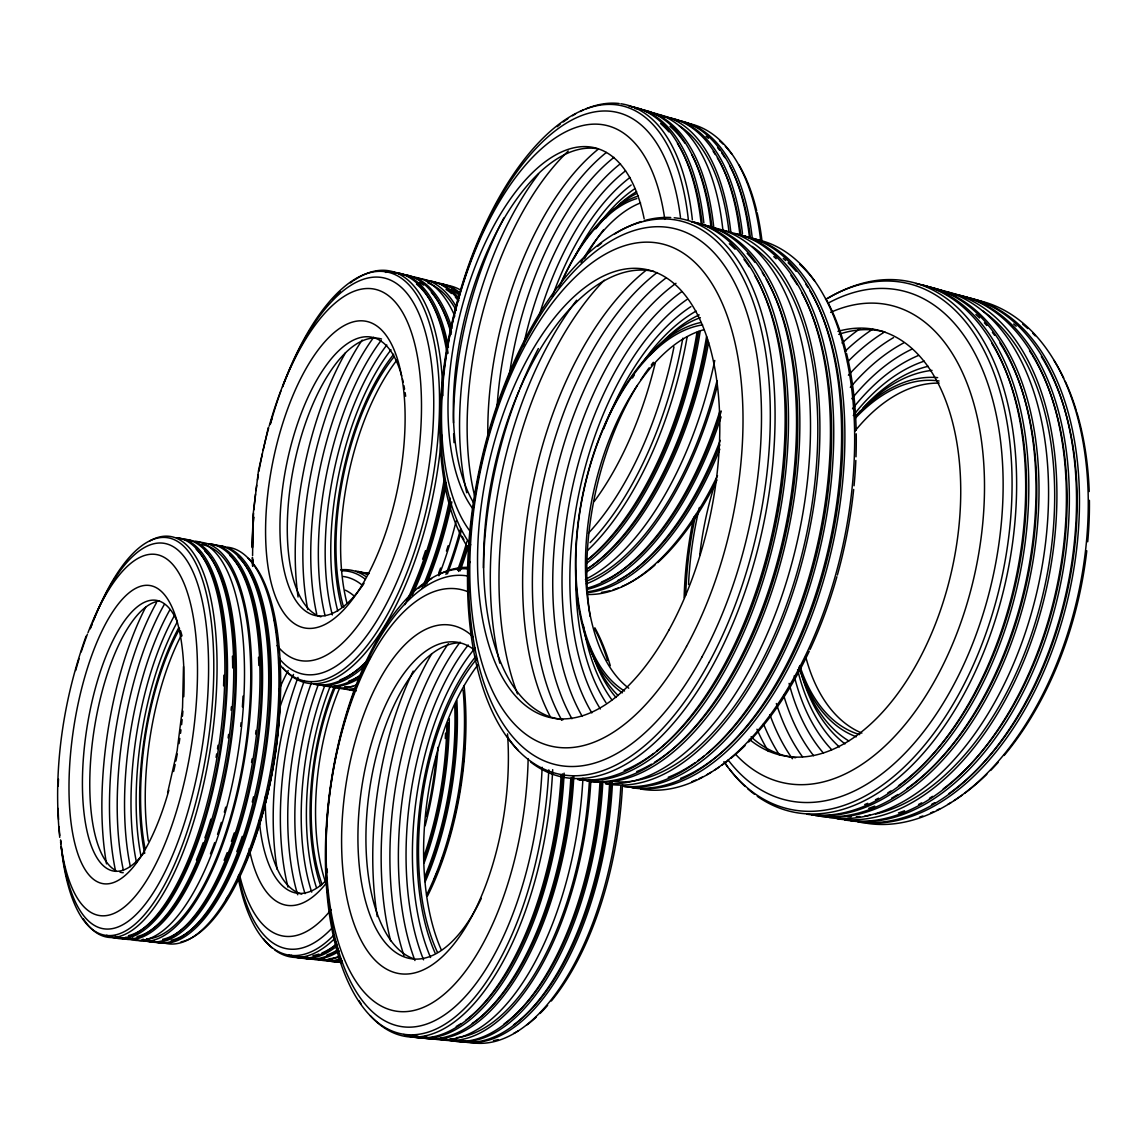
<?xml version="1.0" encoding="UTF-8"?>
<svg xmlns="http://www.w3.org/2000/svg" width="1146" height="1146" viewBox="0 0 1146 1146"><rect width="100%" height="100%" fill="white"/><g stroke="black" fill="none" stroke-linecap="round" stroke-linejoin="round"><path stroke-width="1.5" d="M252.578 555.667L253.123 514.325L258.48 470.705L268.35 427.315M183.489 666.557L182.543 707.569L177.129 750.773L167.617 792.717M86.093 636.145C63.087 700.263 52.859 769.396 59.735 837.325M403.965 955.621A219.158 105.432 -82 0 1 448.33 643.723M414.952 960.534A213.858 103.355 -82 0 1 460.119 642.132M390.628 940.852A222.653 106.535 -82 0 1 431.798 653.664M528.148 758.781A213.328 97.41 -81.8 0 1 409.881 1011.216A213.328 97.41 -81.8 0 1 330.664 786.915A213.328 97.41 -81.8 0 1 469.359 592.31M552.687 769.639A236.764 109.099 -81.9 0 1 484.658 990.645A236.764 109.099 -81.9 0 1 370.316 1015.7M361.019 1003.71A236.764 109.099 -81.9 0 1 359.07 1000.716M338.342 950.994A236.764 109.099 -81.9 0 1 336.036 941.84M327.326 872.564A236.764 109.099 -81.9 0 1 327.212 869.012M418.82 588.199A236.764 109.099 -81.9 0 1 431.598 578.587M438.732 574.49A236.764 109.099 -81.9 0 1 467.511 567.356M507.52 733.898A176.126 80.349 -81.8 0 1 415.84 972.596A176.126 80.349 -81.8 0 1 347.109 777.504A176.126 80.349 -81.8 0 1 473.413 637.09M594.831 627.764A231.549 112.064 -82 0 1 610.288 665.697M622.507 784.609A231.549 112.064 -82 0 1 551.341 1000.988M547.63 1005.386A231.549 112.064 -82 0 1 540.038 1013.479M536.185 1017.175A231.549 112.064 -82 0 1 527.16 1024.753M518.379 1030.755A231.549 112.064 -82 0 1 513.666 1033.42M498.037 1039.608A231.549 112.064 -82 0 1 493.453 1040.64M594.674 628.796A233.626 112.867 -82 0 1 607.523 660.44M620.817 785.741A233.626 112.867 -82 0 1 461.007 1039.895M612.465 782.689A234.013 112.408 -82 0 1 452.914 1039.121M562.643 773.879A233.583 108.498 -81.9 0 1 465.835 1020.184M461.05 1023.521A233.583 108.498 -81.9 0 1 456.237 1026.472M481.291 898.407A159.881 73.459 -81.9 0 1 379.856 935.236A159.881 73.459 -81.9 0 1 374.914 732.151A159.881 73.459 -81.9 0 1 475.275 650.684M573.788 776.816A235.79 110.274 -81.9 0 1 415.869 1035.626M572.312 777.131A233.139 109.028 -81.9 0 1 472.252 1023.407M611.047 781.257A231.377 111.133 -82 0 1 513.523 1024.896M564.133 773.135A236.234 109.744 -81.9 0 1 406.529 1034.738M542.144 767.276A227.753 104.501 -81.9 0 1 416.7 1026.558A227.753 104.501 -81.9 0 1 328.873 800.997A227.753 104.501 -81.9 0 1 467.654 575.994M548.791 769.854A234.916 108.025 -81.9 0 1 419.68 1034.15A234.916 108.025 -81.9 0 1 328 805.91A234.916 108.025 -81.9 0 1 468.098 568.96M414.293 958.944A160.168 74.06 -81.9 0 1 369.384 790.812A160.168 74.06 -81.9 0 1 459.861 642.791M423.576 959.832A207.125 100.447 -82 0 1 468.227 645.012M430.552 957.483A199.433 96.923 -82 0 1 475.203 647.948M582.942 778.206A235.36 110.79 -81.9 0 1 424.636 1036.457M602.853 781.228A234.457 111.878 -82 0 1 443.703 1038.247M609.643 782.26A234.142 112.251 -82 0 1 450.206 1038.863M437.385 952.197A186.569 90.677 -82 0 1 477.065 658.563M441.196 949.676A186.368 90.906 -82 0 1 477.853 664.881M435.065 952.942A191.282 93.012 -82 0 1 475.848 656.357M570.823 778.163A235.918 110.116 -81.9 0 1 413.133 1035.368M377.263 916.571A224.115 106.592 -82 0 1 413.19 671.112M561.168 774.424A236.363 109.572 -81.9 0 1 403.764 1034.48M589.445 779.724A232.351 109.973 -81.9 0 1 456.423 1037.674M590.835 781.2A235.002 111.219 -81.9 0 1 432.286 1037.173M599.931 782.575A234.586 111.721 -82 0 1 440.995 1038.004M601.364 781.529A231.821 110.618 -82 0 1 504.054 1023.965M713.184 151.43A239.6 117.164 -76.1 0 1 715.29 154.567M717.339 157.833A239.6 117.164 -76.1 0 1 740.746 234.271M721.307 411.07A239.6 117.164 -76.1 0 1 601.406 582.039M685.852 122.98A241.448 119.513 -76.1 0 1 760.658 240.374M717.496 475.604A241.448 119.513 -76.1 0 1 588.528 594.488M706.065 136.302A239.142 117.694 -76.1 0 1 708.443 138.294M717.582 147.676A239.142 117.694 -76.1 0 1 719.745 150.355M721.851 153.177A239.142 117.694 -76.1 0 1 724.888 157.647M729.644 165.683A239.142 117.694 -76.1 0 1 750.301 236.893M719.831 444.892A239.142 117.694 -76.1 0 1 617.579 580.621M469.903 550.338A242.88 114.5 -76.3 0 1 511.56 177.157A242.88 114.5 -76.3 0 1 688.388 220.204M682.83 338.17A242.88 114.5 -76.3 0 1 590.047 542.66M470.734 544.851A235.474 110.761 -76.3 0 1 507.764 185.179A235.474 110.761 -76.3 0 1 680.495 217.468M673.977 346.866A235.474 110.761 -76.3 0 1 588.371 533.262M620.874 103.756A244.786 115.631 -76.3 0 1 692.37 219.874M687.113 337.082A244.786 115.631 -76.3 0 1 587.697 550.338M463.886 539.623A244.786 115.631 -76.3 0 1 462.268 536.471M557.142 126.705A244.786 115.631 -76.3 0 1 560.15 124.284M563.202 121.977A244.786 115.631 -76.3 0 1 567.814 118.726M572.456 115.76A244.786 115.631 -76.3 0 1 575.55 113.955M580.191 111.491A244.786 115.631 -76.3 0 1 583.271 110.03M586.337 108.698A244.786 115.631 -76.3 0 1 619.198 103.527M662.76 116.706A242.465 118.339 -76.1 0 1 739.872 234.658M719.874 411.099A242.465 118.339 -76.1 0 1 586.695 588.285M596.679 227.109A189.319 94.23 -76.1 0 1 634.798 188.732M605.389 218.471A181.641 90.19 -76.1 0 1 612.938 210.334M619.384 204.246A181.641 90.19 -76.1 0 1 636.574 191.669M670.023 126.361A241.004 115.531 -76.2 0 1 684.907 143.178M691.84 154.739A241.004 115.531 -76.2 0 1 711.852 226.321M707.483 339.56A241.004 115.531 -76.2 0 1 586.523 569.318M634.984 108.526A243.883 116.691 -76.2 0 1 710.907 226.693M706.566 336.494A243.883 116.691 -76.2 0 1 586.551 569.562M660.597 123.582A241.477 114.972 -76.3 0 1 668.849 131.847M677.472 143.551A241.477 114.972 -76.3 0 1 702.14 223.642M698.587 331.438A241.477 114.972 -76.3 0 1 587.855 559.663M652.217 114.013A242.909 117.823 -76.2 0 1 730.819 232.165M717.124 386.56A242.909 117.823 -76.2 0 1 586.322 583.83M629.097 106.191A244.37 116.133 -76.3 0 1 701.18 224.014M697.012 332.283A244.37 116.133 -76.3 0 1 588.013 559.377M674.564 120.201A241.863 119.041 -76.1 0 1 752.249 238.067M719.817 449.218A241.863 119.041 -76.1 0 1 587.153 592.668M631.833 106.993A244.227 116.29 -76.3 0 1 703.859 223.04M700.192 331.266A244.227 116.29 -76.3 0 1 586.695 563.259M646.387 111.907A243.296 117.379 -76.2 0 1 722.882 229.988M714.76 360.446A243.296 117.379 -76.2 0 1 585.348 579.346M561.039 283.263A163.806 80.549 -76.1 0 1 636.832 198.559M539.265 315.336A214.044 106.349 -76.1 0 1 625.544 170.811M668.705 117.909A242.336 118.496 -76.1 0 1 742.493 233.684M721.078 416.915A242.336 118.496 -76.1 0 1 587.769 589.245M469.874 531.013A220.576 103.255 -76.3 0 1 502.908 195.98A220.576 103.255 -76.3 0 1 664.795 219.387M655.197 363.196A220.576 103.255 -76.3 0 1 594.187 501.49M641.101 109.744A243.754 116.849 -76.2 0 1 713.772 227.481M708.572 342.453A243.754 116.849 -76.2 0 1 586.609 571.897M574.475 257.406A197.656 98.47 -76 0 1 631.174 185.007M523.307 346.149A221.006 109.443 -76.1 0 1 620.487 163.649M679.363 125.888A240.187 116.491 -76.2 0 1 728.885 231.005M716.995 380.816A240.187 116.491 -76.2 0 1 586.423 581.165M675.152 119.814A241.992 118.883 -76.1 0 1 749.441 237.294M720.189 440.393A241.992 118.883 -76.1 0 1 587.683 591.766M552.229 296.671A206.094 102.61 -76 0 1 630.014 177.458M584.503 258.81A178.762 89.044 -76 0 1 603.67 229.644M559.09 287.245A166.8 82.097 -76.1 0 1 638.451 195.995M595.777 228.856A175.123 86.638 -76.1 0 1 604.902 218.155M608.569 214.331A175.123 86.638 -76.1 0 1 635.872 193.918M473.656 502.893A196.295 91.909 -76.3 0 1 476.235 279.295A196.295 91.909 -76.3 0 1 597.897 148.822M719.502 140.8A239.299 118.668 -76.1 0 1 723.04 144.067M725.346 146.416A239.299 118.668 -76.1 0 1 731.979 154.295M739.027 164.952A239.299 118.668 -76.1 0 1 756.675 210.778M757.105 212.64A239.299 118.668 -76.1 0 1 762.033 241.362M716.995 480.031A239.299 118.668 -76.1 0 1 657.732 562.629M654.953 565.093A239.299 118.668 -76.1 0 1 621.648 586.637M618.224 588.013A239.299 118.668 -76.1 0 1 613.124 589.76M609.729 590.72A239.299 118.668 -76.1 0 1 601.421 592.382M472.668 508.523A196.525 91.637 -76.3 0 1 499.341 216.064A196.525 91.637 -76.3 0 1 644.167 218.829M509.111 376.662A226.493 111.649 -76.1 0 1 613.984 157.36M496.934 409.194A230.131 112.824 -76.1 0 1 606.377 152.447M454.031 442.657A229.1 108.612 -76.3 0 1 453.644 433.761M453.487 422.96A229.1 108.612 -76.3 0 1 503.839 217.998M466.737 492.766A232.008 110.632 -76.2 0 1 538.563 173.977M475.289 498.539A232.71 111.663 -76.2 0 1 568.273 151.043M487.867 437.829A231.65 112.895 -76.1 0 1 598.241 149.181M581.022 262.592A162.933 80.592 -76.1 0 1 640.585 202.914M773.794 256.604A278.85 145.814 -77.7 0 1 776.171 258.752M790.912 275.47A278.85 145.814 -77.7 0 1 797.115 284.652M801.913 292.932A278.85 145.814 -77.7 0 1 707.082 753.61M704.117 756.016A278.85 145.814 -77.7 0 1 698.129 760.572M695.135 762.692A278.85 145.814 -77.7 0 1 668.175 777.289M754.326 239.07A280.827 148.794 -77.7 0 1 844.058 540.024A280.827 148.794 -77.7 0 1 640.643 789.007M783.277 258.48A278.22 146.502 -77.7 0 1 785.698 260.586M788.09 262.792A278.22 146.502 -77.7 0 1 796.198 271.416M805.91 284.409A278.22 146.502 -77.7 0 1 807.944 287.56M809.921 290.798A278.22 146.502 -77.7 0 1 825.464 566.138A278.22 146.502 -77.7 0 1 680.538 778.392M674.177 217.769A285.383 143.723 -77.8 0 1 756.747 553.103A285.383 143.723 -77.8 0 1 530.727 762.104M518.25 750.544A285.383 143.723 -77.8 0 1 507.091 736.362M597.653 246.304A285.383 143.723 -77.8 0 1 601.564 243.181M614.671 234.013A285.383 143.723 -77.8 0 1 641.23 221.536M644.339 220.619A285.383 143.723 -77.8 0 1 670.725 217.511M734.787 233.455A282.217 147.275 -77.7 0 1 820.307 531.386A282.217 147.275 -77.7 0 1 624.384 786.4M615.989 697.47A211.108 112.179 -77.7 0 1 592.124 653.148M653.034 352.209A211.108 112.179 -77.7 0 1 699.203 314.892M611.921 699.905A220.018 117.221 -77.7 0 1 583.285 625.172M632.449 378.008A220.018 117.221 -77.7 0 1 634.368 374.9M642.405 362.809A220.018 117.221 -77.7 0 1 696.138 311.067M747.192 253.381A280.756 143.68 -77.8 0 1 755.013 262.405M762.319 272.705A280.756 143.68 -77.8 0 1 764.296 275.871M766.216 279.123A280.756 143.68 -77.8 0 1 784.079 540.912A280.756 143.68 -77.8 0 1 654.423 762.362M651.444 764.167A280.756 143.68 -77.8 0 1 636.689 771.587M699.504 224.014A284.151 145.112 -77.8 0 1 785.87 525.699A284.151 145.112 -77.8 0 1 586.781 780.87M729.3 243.769A281.4 142.964 -77.8 0 1 735.116 249.226M744.026 259.44A281.4 142.964 -77.8 0 1 749.269 266.674M755.157 276.172A281.4 142.964 -77.8 0 1 656.601 751.217M653.65 753.466A281.4 142.964 -77.8 0 1 624.155 770.47M717.926 229.515A282.818 146.602 -77.7 0 1 809.334 530.713A282.818 146.602 -77.7 0 1 605.618 783.635M692.17 221.722A284.81 144.382 -77.8 0 1 774.037 524.911A284.81 144.382 -77.8 0 1 577.584 779.466M624.541 690.995A190.451 100.132 -77.7 0 1 583.558 491.82A190.451 100.132 -77.7 0 1 702.627 324.905M622.407 692.829A193.932 102.066 -77.7 0 1 583.242 492.25A193.932 102.066 -77.7 0 1 700.894 322.484M745.101 236.534A281.386 148.192 -77.7 0 1 834.517 536.271A281.386 148.192 -77.7 0 1 632.993 787.875M691.94 221.937A284.609 144.597 -77.8 0 1 777.762 523.966A284.609 144.597 -77.8 0 1 579.088 779.71M712.669 227.639A283.349 146.015 -77.8 0 1 800.954 523.779A283.349 146.015 -77.8 0 1 605.346 783.52M591.837 712.898A248.84 132.363 -77.7 0 1 681.77 291.628M737.895 234.3A282.031 147.49 -77.7 0 1 822.957 535.368A282.031 147.49 -77.7 0 1 624.054 786.5M628.724 688.202A189.376 100.203 -77.7 0 1 592.797 495.287A189.376 100.203 -77.7 0 1 703.73 329.747M702.641 224.874A283.964 145.341 -77.8 0 1 788.892 528.077A283.964 145.341 -77.8 0 1 588.27 781.071M605.962 702.656A229.716 122.522 -77.7 0 1 575.779 570.88M603.698 428.805A229.716 122.522 -77.7 0 1 690.923 306.612M582.254 716.393A256.991 136.202 -77.7 0 1 675.982 283.306M752.091 246.376A279.638 144.94 -77.7 0 1 801.183 557.357A279.638 144.94 -77.7 0 1 614.657 781.715M741.863 235.661A281.572 147.977 -77.7 0 1 831.566 533.792A281.572 147.977 -77.7 0 1 631.604 787.646M600.375 708.973A239.543 127.693 -77.7 0 1 579.246 491.878A239.543 127.693 -77.7 0 1 686.841 299.564M590.118 616.376A207.727 110.761 -77.7 0 1 637.248 385.557M641.087 379.469A207.727 110.761 -77.7 0 1 649.152 367.809M651.243 365.015A207.727 110.761 -77.7 0 1 653.349 362.294M618.138 695.522A203.558 107.738 -77.7 0 1 589.76 646.903M649.624 355.461A203.558 107.738 -77.7 0 1 700.364 317.671M563.044 719.688A228.828 114.099 -77.8 0 1 492.479 476.364A228.828 114.099 -77.8 0 1 653.979 271.459M799.679 264.296A278.306 147.748 -77.7 0 1 814.634 281.042M825.808 298.504A278.306 147.748 -77.7 0 1 846.049 351.45M846.522 353.312A278.306 147.748 -77.7 0 1 856.162 430.352M856.22 433.818A278.306 147.748 -77.7 0 1 855.976 456.824M855.833 460.434A278.306 147.748 -77.7 0 1 854.042 485.804M853.67 489.442A278.306 147.748 -77.7 0 1 837.368 575.048M836.895 576.725A278.306 147.748 -77.7 0 1 810.021 649.553M809.234 651.229A278.306 147.748 -77.7 0 1 748.696 741.963M745.029 745.631A278.306 147.748 -77.7 0 1 731.033 758.208M728.039 760.6A278.306 147.748 -77.7 0 1 721.994 765.127M718.957 767.247A278.306 147.748 -77.7 0 1 714.388 770.241M711.337 772.118A278.306 147.748 -77.7 0 1 706.767 774.725M702.212 777.103A278.306 147.748 -77.7 0 1 699.189 778.564M696.181 779.91A278.306 147.748 -77.7 0 1 691.711 781.73M571.94 718.728A263.451 138.953 -77.7 0 1 665.668 278.22M561.755 720.132A267.763 140.399 -77.7 0 1 657.102 272.562M483.411 567.915A267.004 134.984 -77.8 0 1 519.124 390.571M519.754 388.981A267.004 134.984 -77.8 0 1 538.348 348.556M499.799 663.147A270.327 137.549 -77.8 0 1 576.639 300.252M517.519 693.932A271.058 138.852 -77.8 0 1 604.243 280.211M550.152 716.422A269.611 140.471 -77.7 0 1 646.416 270.041M1029.509 350.848A265.471 159.509 -77.3 0 1 1031.543 354.014M1032.388 355.389A265.471 159.509 -77.3 0 1 943.23 788.892M932.543 796.37A265.471 159.509 -77.3 0 1 929.449 798.332M921.671 802.845A265.471 159.509 -77.3 0 1 918.548 804.492M904.566 810.766A265.471 159.509 -77.3 0 1 898.421 812.958M975.131 299.794A267.405 162.36 -77.2 0 1 1079.446 588.471A267.405 162.36 -77.2 0 1 867.379 823.387M1013.666 324.003A264.898 160.053 -77.2 0 1 1016.173 326.223M1041.342 356.621A264.898 160.053 -77.2 0 1 948.616 793.82M934.692 802.673A264.898 160.053 -77.2 0 1 931.569 804.406M827.913 303.275A261.202 151.845 -77.4 0 1 993.038 576.409A261.202 151.845 -77.4 0 1 728.097 759.941M685.752 595.103A261.202 151.845 -77.4 0 1 695.722 514.425M825.55 299.393A269.425 156.916 -77.4 0 1 1001.561 578.687A269.425 156.916 -77.4 0 1 723.871 761.718M684.133 597.653A269.425 156.916 -77.4 0 1 693.803 516.989M828.186 298.132A271.53 158.42 -77.4 0 1 1012.233 545.439A271.53 158.42 -77.4 0 1 757.262 796.284M754.483 794.278A271.53 158.42 -77.4 0 1 747.736 788.806M745.115 786.443A271.53 158.42 -77.4 0 1 729.658 769.31M727.667 766.645A271.53 158.42 -77.4 0 1 724.759 762.491M954.446 294.107A268.651 161.185 -77.3 0 1 1057.199 585.205A268.651 161.185 -77.3 0 1 844.588 819.92M845.017 743.883A201.066 122.336 -77.2 0 1 799.822 668.505M855.016 417.259A201.066 122.336 -77.2 0 1 860.603 410.669M862.881 408.134A201.066 122.336 -77.2 0 1 928.131 366.305M839.359 746.977A209.56 127.779 -77.2 0 1 797.587 669.636M853.283 415.525A209.56 127.779 -77.2 0 1 924.278 361.148M975.905 314.505A267.19 157.847 -77.3 0 1 979.586 317.943M984.4 322.886A267.19 157.847 -77.3 0 1 986.749 325.493M992.422 332.397A267.19 157.847 -77.3 0 1 994.613 335.32M999.871 342.955A267.19 157.847 -77.3 0 1 907.073 788.448M897.877 794.507A267.19 157.847 -77.3 0 1 891.703 798.103M874.742 806.125A267.19 157.847 -77.3 0 1 868.654 808.345M925.61 286.171A270.413 159.495 -77.3 0 1 1026.587 578.658A270.413 159.495 -77.3 0 1 815.25 815.479M991.906 343.471A267.777 157.288 -77.3 0 1 898.464 785.741M890.857 790.955A267.777 157.288 -77.3 0 1 887.792 792.903M878.538 798.189A267.777 157.288 -77.3 0 1 875.458 799.765M867.766 803.317A267.777 157.288 -77.3 0 1 864.714 804.564M943.717 291.313A269.21 160.655 -77.3 0 1 1048.232 580.277A269.21 160.655 -77.3 0 1 837.153 818.803M915.912 283.506A271 158.922 -77.4 0 1 1016.574 575.005A271 158.922 -77.4 0 1 807.099 814.247M859.701 734.615A181.369 109.429 -77.2 0 1 799.765 665.525M855.389 418.175A181.369 109.429 -77.2 0 1 939.047 381.002M856.348 736.778A184.678 111.506 -77.2 0 1 799.063 666.857M855.016 416.943A184.678 111.506 -77.2 0 1 937.672 377.636M966.78 297.487A267.906 161.887 -77.2 0 1 1070.579 586.566A267.906 161.887 -77.2 0 1 858.87 822.097M922.172 284.996A270.828 159.093 -77.3 0 1 1019.31 577.111A270.828 159.093 -77.3 0 1 811.726 814.935M937.528 289.451A269.682 160.196 -77.3 0 1 1039.537 579.919A269.682 160.196 -77.3 0 1 829.102 817.585M813.631 755.687A236.978 144.324 -77.2 0 1 783.663 695.307M850.318 387.377A236.978 144.324 -77.2 0 1 903.678 342.926M957.254 294.88A268.493 161.342 -77.3 0 1 1060.766 582.985A268.493 161.342 -77.3 0 1 850.919 820.865M861.878 733.111A180.366 109.371 -77.2 0 1 805.595 656.286M854.801 431.283A180.366 109.371 -77.2 0 1 939.118 383.136M830.649 312.371A244.7 141.631 -77.4 0 1 975.418 570.851A244.7 141.631 -77.4 0 1 736.176 754.928M688.545 584.575A244.7 141.631 -77.4 0 1 699.404 507.463M928.461 286.958A270.241 159.666 -77.3 0 1 1029.896 577.856A270.241 159.666 -77.3 0 1 819.863 816.181M831.724 749.728A218.786 133.523 -77.2 0 1 794.207 675.854M852.524 408.764A218.786 133.523 -77.2 0 1 918.376 355.518M802.544 756.861A244.728 148.608 -77.2 0 1 776.358 703.544M848.412 375.243A244.728 148.608 -77.2 0 1 893.508 337.626M982.523 310.781A266.173 158.836 -77.3 0 1 1045.195 584.331A266.173 158.836 -77.3 0 1 875.601 814.047M870.287 815.135A266.173 158.836 -77.3 0 1 865.001 815.966M859.758 816.525A266.173 158.836 -77.3 0 1 856.291 816.74M851.134 816.84A266.173 158.836 -77.3 0 1 847.739 816.769M967.439 297.444A268.078 161.729 -77.2 0 1 1067.313 587.368A268.078 161.729 -77.2 0 1 857.767 821.911M823.401 753.065A228.14 139.167 -77.2 0 1 789.078 683.388M851.807 398.751A228.14 139.167 -77.2 0 1 911.972 349.115M848.771 740.903A193.875 117.58 -77.2 0 1 799.579 667.602M857.967 413.907A193.875 117.58 -77.2 0 1 932.013 370.373M795.639 757.707A217.726 126.017 -77.4 0 1 751.045 736.792M838.772 334.36A217.726 126.017 -77.4 0 1 884.927 331.996M1022.69 324.232A265.013 161.142 -77.2 0 1 1027.804 328.573M1032.79 333.314A265.013 161.142 -77.2 0 1 1035.225 335.835M1054.019 360.403A265.013 161.142 -77.2 0 1 1063.732 378.123M1065.221 381.303A265.013 161.142 -77.2 0 1 1076.223 410.297M1076.767 412.087A265.013 161.142 -77.2 0 1 1089.201 491.534M1089.402 500.329A265.013 161.142 -77.2 0 1 1087.712 541.757M1086.78 550.782A265.013 161.142 -77.2 0 1 1004.154 755.458M998.094 762.462A265.013 161.142 -77.2 0 1 990.631 770.441M986.849 774.238A265.013 161.142 -77.2 0 1 964.903 793.089M961.852 795.31A265.013 161.142 -77.2 0 1 954.131 800.538M951.008 802.487A265.013 161.142 -77.2 0 1 947.885 804.349M940.021 808.618A265.013 161.142 -77.2 0 1 936.884 810.165M933.732 811.612A265.013 161.142 -77.2 0 1 930.595 812.987M922.802 815.981A265.013 161.142 -77.2 0 1 919.722 817.026M837.941 331.366A218.012 125.731 -77.4 0 1 952.297 567.986A218.012 125.731 -77.4 0 1 749.255 739.285M699.791 554.85A218.012 125.731 -77.4 0 1 715.82 480.905M792.387 758.738A250.845 151.745 -77.2 0 1 769.897 714.689M847.539 361.964A250.845 151.745 -77.2 0 1 883.58 332.598M779.395 754.899A254.928 153.507 -77.2 0 1 763.465 723.828M845.347 351.063A254.928 153.507 -77.2 0 1 872.822 329.117M768.465 751.461A256.661 153.779 -77.3 0 1 756.962 729.243M842.052 343.026A256.661 153.779 -77.3 0 1 860.03 328.701M403.378 274.839A209.417 87.64 -78.6 0 1 451.968 328.415M451.839 501.934A209.417 87.64 -78.6 0 1 426.684 584.016M359.615 678.031A209.417 87.64 -78.6 0 1 324.59 685.867M316.668 613.841A194.834 83.945 -78.5 0 1 373.768 337.211M325.092 615.774A190.164 82.326 -78.5 0 1 381.088 340.477M307.758 609.557A197.914 84.79 -78.5 0 1 362.136 340.076M269.195 426.111A189.362 77.326 -78.6 0 1 390.757 297.559A189.362 77.326 -78.6 0 1 399.496 540.625A189.362 77.326 -78.6 0 1 277.074 645.585M253.108 565.193A189.362 77.326 -78.6 0 1 252.793 559.692M252.421 548.06A189.362 77.326 -78.6 0 1 253.595 513.236M253.882 509.798A189.362 77.326 -78.6 0 1 255.529 494.084M255.973 490.56A189.362 77.326 -78.6 0 1 256.704 485.274M257.492 480.002A189.362 77.326 -78.6 0 1 258.337 474.745M258.924 471.264A189.362 77.326 -78.6 0 1 262.348 453.759M263.107 450.249A189.362 77.326 -78.6 0 1 268.723 427.802M337.769 611.033A177.372 77.24 -78.5 0 1 391.015 349.817M341.608 606.793A170.138 74.132 -78.5 0 1 393.723 354.243M354.171 280.226A210.191 86.623 -78.6 0 1 442.929 395.671M441.654 434.893A210.191 86.623 -78.6 0 1 377.965 636.317A210.191 86.623 -78.6 0 1 282.776 667.86M332.727 299.607A210.191 86.623 -78.6 0 1 340.233 291.686M350.389 282.919A210.191 86.623 -78.6 0 1 352.911 281.085M399.152 274.152A209.517 87.511 -78.6 0 1 451.266 334.202M449.963 497.894A209.517 87.511 -78.6 0 1 422.072 588.299M361.377 674.75A209.517 87.511 -78.6 0 1 322.112 685.466M393.264 272.691A209.775 87.182 -78.6 0 1 448.444 347.31M446.338 482.624A209.775 87.182 -78.6 0 1 412.259 595.189M367.465 663.405A209.775 87.182 -78.6 0 1 316.138 684.491M416.471 284.093A207.412 86.194 -78.6 0 1 448.086 353.212M445.207 482.581A207.412 86.194 -78.6 0 1 409.093 599.057M369.685 658.835A207.412 86.194 -78.6 0 1 339.961 679.936M419.522 282.403A207.068 86.652 -78.6 0 1 423.605 285.139M431.34 292.388A207.068 86.652 -78.6 0 1 451.452 332.068M450.378 503.395A207.068 86.652 -78.6 0 1 424.579 585.935M360.288 675.352A207.068 86.652 -78.6 0 1 348.527 681.34M298.075 596.98A199.175 84.804 -78.5 0 1 345.462 352.81M282.675 386.159A208.543 85.764 -78.6 0 1 414.422 291.499A208.543 85.764 -78.6 0 1 410.397 563.388A208.543 85.764 -78.6 0 1 278.564 663.061M252.521 565.995A208.543 85.764 -78.6 0 1 252.278 557.529M252.263 547.086A208.543 85.764 -78.6 0 1 253.667 516.932A202.169 82.97 -78.6 0 0 252.492 547.272M270.614 423.075A208.543 85.764 -78.6 0 1 280.87 391.044M282.532 386.99A202.169 82.97 -78.6 0 1 409.451 296.556A202.169 82.97 -78.6 0 1 406.099 558.489A202.169 82.97 -78.6 0 1 279.065 658.305M252.908 566.167A202.169 82.97 -78.6 0 1 252.593 557.73M270.341 424.12A202.169 82.97 -78.6 0 1 271.817 418.963M364.07 583.271A141.989 58.374 -78.6 0 1 284.022 569.934A141.989 58.374 -78.6 0 1 319.19 375.988A141.989 58.374 -78.6 0 1 401.673 375.931M402.475 379.054A141.989 58.374 -78.6 0 1 403.234 382.291M403.936 385.643A141.989 58.374 -78.6 0 1 404.567 389.096M405.14 392.648A141.989 58.374 -78.6 0 1 405.655 396.272M320.894 616.835A142.276 58.876 -78.6 0 1 292.789 471.335A142.276 58.876 -78.6 0 1 372.951 338.113M374.685 338.056A142.276 58.876 -78.6 0 1 381.518 338.987M332.34 614.915A184.205 80.034 -78.5 0 1 386.818 344.989M412.99 276.945A209.088 88.084 -78.5 0 1 454.833 316.124M456.151 521.043A209.088 88.084 -78.5 0 1 438.918 575.779M356.42 684.979A209.088 88.084 -78.5 0 1 332.512 687.156M448.072 545.811A206.738 87.082 -78.5 0 1 446.439 551.011M440.58 568.029A206.738 87.082 -78.5 0 1 438.703 573.014M343.657 607.38A165.955 72.27 -78.5 0 1 394.353 356.392M436.884 282.761A208.114 89.345 -78.5 0 1 460.162 294.579M469.889 561.741A208.114 89.345 -78.5 0 1 467.511 568.602M431.068 281.314A208.357 89.03 -78.5 0 1 459.073 298.261M468.184 546.613A208.357 89.03 -78.5 0 1 460.119 570.823M356.363 690.809A208.357 89.03 -78.5 0 1 349.759 689.964M346.923 603.025A165.798 72.47 -78.5 0 1 396.903 360.131M441.454 284.953A208.457 88.887 -78.5 0 1 458.887 300.524M467.081 541.141A208.457 88.887 -78.5 0 1 457.555 570.336M355.604 690.436A208.457 88.887 -78.5 0 1 344.115 688.717M425.295 280.369A208.457 88.887 -78.5 0 1 439.921 284.179M416.227 278.392A208.787 88.457 -78.5 0 1 456.466 307.028M461.179 531.071A208.787 88.457 -78.5 0 1 447.427 573.817M356.349 688.202A208.787 88.457 -78.5 0 1 334.689 686.912M440.981 283.635A208.013 89.474 -78.5 0 1 460.09 292.946M446.038 289.465A206.022 88.027 -78.5 0 1 451.481 293.534M455.406 297.258A206.022 88.027 -78.5 0 1 457.913 300.037M467.196 545.883A206.022 88.027 -78.5 0 1 458.615 571.467M385.457 272.376A209.876 87.039 -78.6 0 1 447.083 353.627M444.333 478.598A209.876 87.039 -78.6 0 1 404.925 604.644M370.459 657.174A209.876 87.039 -78.6 0 1 313.646 684.09M425.567 550.624A207.512 86.065 -78.6 0 1 422.659 559.205M444.877 284.953A207.698 89.875 -78.5 0 1 459.517 289.437M451.553 289.895A205.678 88.471 -78.5 0 1 459.331 295.167M427.988 283.033A206.452 87.468 -78.5 0 1 456.323 310.494M460.592 528.807A206.452 87.468 -78.5 0 1 445.937 574.39M353.097 686.483A206.452 87.468 -78.5 0 1 344.66 686.712M339.359 951.065A195.064 82.956 -81.4 0 1 300.696 956.724M362.537 572.771A195.064 82.956 -81.4 0 1 369.112 573.573M297.702 894.768A181.584 79.303 -81.5 0 1 311.454 682.715M305.008 893.622A177.243 77.742 -81.5 0 1 318.373 684.491M287.975 887.104A184.434 80.134 -81.5 0 1 304.421 680.538M464.044 685.537A191.898 84.26 -81.5 0 1 427.501 895.971M463.127 690.093A193.588 84.861 -81.5 0 1 426.527 895.126M342.224 961.981A193.588 84.861 -81.5 0 1 337.339 960.19M456.882 700.664A193.86 84.532 -81.5 0 1 425.166 881.775M342.081 962.568A193.86 84.532 -81.5 0 1 330.478 959.446M333.701 939.519A195.737 82.097 -81.4 0 1 274.911 950.077M272.218 947.971A195.737 82.097 -81.4 0 1 263.437 938.732M340.62 569.849A195.737 82.097 -81.4 0 1 366.204 576.796M336.996 950.793A195.164 82.841 -81.4 0 1 296.8 955.807M363.554 572.599A195.164 82.841 -81.4 0 1 368.439 573.53M335.936 946.883A195.379 82.569 -81.4 0 1 291.227 955.205M358.068 571.567A195.379 82.569 -81.4 0 1 367.751 574.16M336.193 950.779A192.886 82.025 -81.4 0 1 326.939 954.976M455.85 703.171A191.683 83.572 -81.5 0 1 425.109 878.896M333.644 935.322A194.204 81.294 -81.4 0 1 238.096 877.062M341.522 570.794A194.204 81.294 -81.4 0 1 364.987 579.017M332.999 926.999A188.259 78.659 -81.4 0 1 238.511 875.329M343.141 576.481A188.259 78.659 -81.4 0 1 362.508 585.448M327.412 879.183A132.248 55.337 -81.4 0 1 259.297 820.292M278.679 690.866A132.248 55.337 -81.4 0 1 288.176 670.553M301.828 894.052A132.535 55.796 -81.4 0 1 265.285 796.928M278.707 711.136A132.535 55.796 -81.4 0 1 293.505 674.407M311.712 892.132A171.714 75.564 -81.5 0 1 324.647 686.024M316.425 887.577A165.353 72.914 -81.5 0 1 330.664 685.165M345.304 590.161A176.341 73.344 -81.4 0 1 354.042 595.934M331.137 909.595A176.341 73.344 -81.4 0 1 239.614 875.057M339.087 956.165A194.777 83.329 -81.5 0 1 306.541 956.867M320.679 885.772A158.606 69.978 -81.5 0 1 334.546 685.852M322.112 884.54A154.71 68.23 -81.5 0 1 335.649 686.411M326.939 882.32A145.614 60.523 -81.4 0 1 249.198 848.556M325.435 881.904A154.567 68.402 -81.5 0 1 340.004 687.113M454.733 705.463A193.946 84.417 -81.5 0 1 424.794 876.747M341.508 962.454A193.946 84.417 -81.5 0 1 328.186 959.202M277.174 869.356A185.595 80.177 -81.5 0 1 298.032 677.372M449.289 718.685A194.161 84.145 -81.5 0 1 424.163 862.881M341.15 961.766A194.161 84.145 -81.5 0 1 322.671 958.615M335.993 944.676A195.465 82.44 -81.4 0 1 288.892 954.947M355.776 571.138A195.465 82.44 -81.4 0 1 367.021 574.447M335.807 944.762A193.187 81.638 -81.4 0 1 321.969 952.942M318.917 954.088A193.187 81.638 -81.4 0 1 312.93 955.664M436.225 756.632A192.356 82.713 -81.5 0 1 426.341 816.496M339.517 956.982A192.356 82.713 -81.5 0 1 329.833 958.629M438.101 747.206A194.534 83.658 -81.5 0 1 425.152 825.779M340.992 958.701A194.534 83.658 -81.5 0 1 313.001 957.569M446.868 723.685A194.247 84.03 -81.5 0 1 424.178 855.776M342.325 961.064A194.247 84.03 -81.5 0 1 321.969 959.03M448.158 722.811A191.984 83.185 -81.5 0 1 423.963 860.087M464.459 748.009A185.867 81.753 -81.5 0 1 464.101 753.251M463.686 758.552A185.867 81.753 -81.5 0 1 463.185 763.881M462.612 769.224A185.867 81.753 -81.5 0 1 461.981 774.553M461.279 779.896A185.867 81.753 -81.5 0 1 460.506 785.196M459.675 790.468A185.867 81.753 -81.5 0 1 459.088 793.963M458.457 797.444A185.867 81.753 -81.5 0 1 454.117 818.316M451.997 826.882A185.867 81.753 -81.5 0 1 447.8 841.852M442.786 857.165A185.867 81.753 -81.5 0 1 440.966 862.193M437.156 871.977A185.867 81.753 -81.5 0 1 433.818 879.813M445.536 733.125A192.07 83.085 -81.5 0 1 445.293 738.482M184.119 539.551A202.111 73.401 -81.1 0 1 228.899 757.033A202.111 73.401 -81.1 0 1 117.68 936.44M123.424 870.473A188.087 70.608 -81.2 0 1 164.336 604.429M130.372 866.705A183.589 69.29 -81.2 0 1 169.866 609.858M115.646 871.39A191.053 71.253 -81.2 0 1 156.443 602.767M87.998 632.678A182.73 64.52 -81.1 0 1 189.133 598.312A182.73 64.52 -81.1 0 1 153.836 867.851A182.73 64.52 -81.1 0 1 60.58 842.109M59.793 835.42A182.73 64.52 -81.1 0 1 59.019 826.71M58.561 819.519A182.73 64.52 -81.1 0 1 58.131 808.474M58.231 785.998A182.73 64.52 -81.1 0 1 58.489 779.065M75.665 670.51A182.73 64.52 -81.1 0 1 79.131 658.563M81.237 651.845A182.73 64.52 -81.1 0 1 87.411 634.211M168.877 790.196A150.9 53.246 -81.1 0 1 76.453 849.458A150.9 53.246 -81.1 0 1 114.858 608.655A150.9 53.246 -81.1 0 1 183.775 696.711M182.902 711.093A150.9 53.246 -81.1 0 1 182.458 716.15M182.142 719.559A150.9 53.246 -81.1 0 1 181.584 724.702M180.968 729.859A150.9 53.246 -81.1 0 1 180.524 733.311M179.807 738.468A150.9 53.246 -81.1 0 1 179.02 743.611M177.258 753.925A150.9 53.246 -81.1 0 1 175.897 760.987M175.166 764.511A150.9 53.246 -81.1 0 1 173.619 771.516M274.367 620.058A192.514 72.914 -81.2 0 1 275.298 624.785M276.157 629.67A192.514 72.914 -81.2 0 1 276.702 633.022M277.432 638.179A192.514 72.914 -81.2 0 1 277.876 641.674M278.478 647.032A192.514 72.914 -81.2 0 1 278.994 652.489M279.423 658.048A192.514 72.914 -81.2 0 1 244.771 864.084M227.997 896.301A192.514 72.914 -81.2 0 1 226.249 899.051M248.109 558.274A198.759 75.135 -81.2 0 1 272.992 767.619A198.759 75.135 -81.2 0 1 180.968 941.926M227.639 547.244A200.521 75.636 -81.2 0 1 272.275 761.102A200.521 75.636 -81.2 0 1 163.377 942.757M220.404 545.897A200.808 75.235 -81.2 0 1 263.838 764.296A200.808 75.235 -81.2 0 1 152.848 940.794M140.958 855.89A171.255 65.078 -81.2 0 1 177.043 622.45M144.668 853.412A164.265 62.471 -81.2 0 1 178.833 627.593M149.696 540.998A202.828 72.37 -81.1 0 1 208.73 758.58A202.828 72.37 -81.1 0 1 83.314 918.763M184.85 539.265A202.212 73.258 -81.1 0 1 225.547 760.944A202.212 73.258 -81.1 0 1 115.202 936.167M178.948 538.162A202.441 72.929 -81.1 0 1 219.66 757.678A202.441 72.929 -81.1 0 1 110.818 936.296M196.195 549.249A200.163 72.098 -81.1 0 1 218.37 759.683A200.163 72.098 -81.1 0 1 128.438 935.637M204.661 550.825A199.848 72.57 -81.1 0 1 227.266 760.973A199.848 72.57 -81.1 0 1 137.033 936.568M106.535 863.869A192.256 71.21 -81.2 0 1 145.886 606.75M238.239 557.028A198.559 74.39 -81.2 0 1 262.549 766.072A198.559 74.39 -81.2 0 1 171.141 940.264M253.524 796.885A198.645 74.261 -81.2 0 1 252.263 802.014M242.25 836.379A198.645 74.261 -81.2 0 1 236.792 851.621M92.683 622.45A201.238 71.639 -81.1 0 1 205.105 588.6A201.238 71.639 -81.1 0 1 163.348 887.061A201.238 71.639 -81.1 0 1 61.239 847.195M60.896 843.886A201.238 71.639 -81.1 0 1 60.595 840.519M90.248 628.868A201.238 71.639 -81.1 0 1 92.009 624.183M93.657 620.029A195.092 69.276 -81.1 0 1 200.779 594.788A195.092 69.276 -81.1 0 1 159.838 881.747A195.092 69.276 -81.1 0 1 61.325 846.636M60.953 843.341A195.092 69.276 -81.1 0 1 60.623 839.975M90.878 627.02A195.092 69.276 -81.1 0 1 92.253 623.51M144.582 851.951A137.033 48.762 -81.1 0 1 85.377 822.613A137.033 48.762 -81.1 0 1 110.202 646.258A137.033 48.762 -81.1 0 1 177.071 621.247M180.552 630.744A137.033 48.762 -81.1 0 1 181.999 635.887M123.224 872.708A137.305 49.235 -81.1 0 1 120.015 872.192M115.617 870.444A137.305 49.235 -81.1 0 1 94.588 726.851A137.305 49.235 -81.1 0 1 159.48 601.077M136.532 862.623A177.845 67.399 -81.2 0 1 174.249 615.903M195.121 541.17A201.796 73.831 -81.2 0 1 236.506 762.534A201.796 73.831 -81.2 0 1 125.645 937.299M243.024 696.123A199.533 73 -81.2 0 1 242.393 706.867M241.047 722.711A199.533 73 -81.2 0 1 240.674 726.278M225.705 807.142A199.533 73 -81.2 0 1 224.344 812.127M221.364 822.341A199.533 73 -81.2 0 1 217.554 834.288M214.674 842.582A199.533 73 -81.2 0 1 210.463 853.756M145.241 849.573A160.225 60.896 -81.2 0 1 179.636 628.868M214.732 545.267A200.894 75.106 -81.2 0 1 261.617 761.789A200.894 75.106 -81.2 0 1 148.865 939.806M208.93 544.178A201.123 74.777 -81.2 0 1 255.415 760.887A201.123 74.777 -81.2 0 1 142.964 939.161M148.335 841.006A160.082 61.096 -81.2 0 1 181.197 635.443M209.732 543.906A201.223 74.648 -81.2 0 1 252.507 762.448A201.223 74.648 -81.2 0 1 142.147 939.677M197.112 542.345A201.538 74.218 -81.2 0 1 244.886 757.148A201.538 74.218 -81.2 0 1 132.578 938.044M232.437 656.171A199.934 72.427 -81.1 0 1 232.695 667.96M231.363 706.867A199.934 72.427 -81.1 0 1 231.105 710.248M228.598 734.428A199.934 72.427 -81.1 0 1 228.14 737.909M210.921 819.161A199.934 72.427 -81.1 0 1 204.89 837.884M203.129 842.811A199.934 72.427 -81.1 0 1 196.424 860.001M229.888 555.495A198.874 73.931 -81.2 0 1 253.782 764.797A198.874 73.931 -81.2 0 1 162.66 939.348M279.409 664.336A179.936 68.459 -81.2 0 1 251.576 846.006M250.329 849.129A179.936 68.459 -81.2 0 1 247.164 856.678M176.498 537.703A202.541 72.785 -81.1 0 1 216.637 759.655A202.541 72.785 -81.1 0 1 106.707 935.251M201.567 544.651A199.275 73.373 -81.2 0 1 245.846 744.442A199.275 73.373 -81.2 0 1 146.702 938.918M258.523 657.245A198.974 73.802 -81.2 0 1 258.838 665.482M256.031 730.417A198.974 73.802 -81.2 0 1 255.63 733.984M252.12 758.938A198.974 73.802 -81.2 0 1 251.533 762.462M234.228 832.956A198.974 73.802 -81.2 0 1 231.392 841.307M227.223 852.595A198.974 73.802 -81.2 0 1 224.129 860.302M223.842 675.209A200.264 71.969 -81.1 0 1 223.585 685.838M218.026 745.287A200.264 71.969 -81.1 0 1 217.496 748.753M216.666 753.939A200.264 71.969 -81.1 0 1 216.078 757.377M701.853 657.145A274.553 137.635 -77.8 0 0 673.576 228.398A274.553 137.635 -77.8 0 0 469.402 604.271A274.553 137.635 -77.8 0 0 701.853 657.145M709.145 662.331A283.191 142.305 -77.8 0 0 678.962 220.605A283.191 142.305 -77.8 0 0 468.485 609.085A283.191 142.305 -77.8 0 0 709.145 662.331M686.511 646.459A257.191 128.237 -77.8 0 0 661.93 243.869A257.191 128.237 -77.8 0 0 470.505 594.588A257.191 128.237 -77.8 0 0 686.511 646.459M668.82 630.243A229.143 113.741 -77.9 0 0 649.295 270.198A229.143 113.741 -77.9 0 0 478.068 580.506A229.143 113.741 -77.9 0 0 668.82 630.243M365.273 579.518A156.372 63.804 -78.6 0 0 375 324.776A156.372 63.804 -78.6 0 0 265.8 519.568A156.372 63.804 -78.6 0 0 365.273 579.518"/></g></svg>
